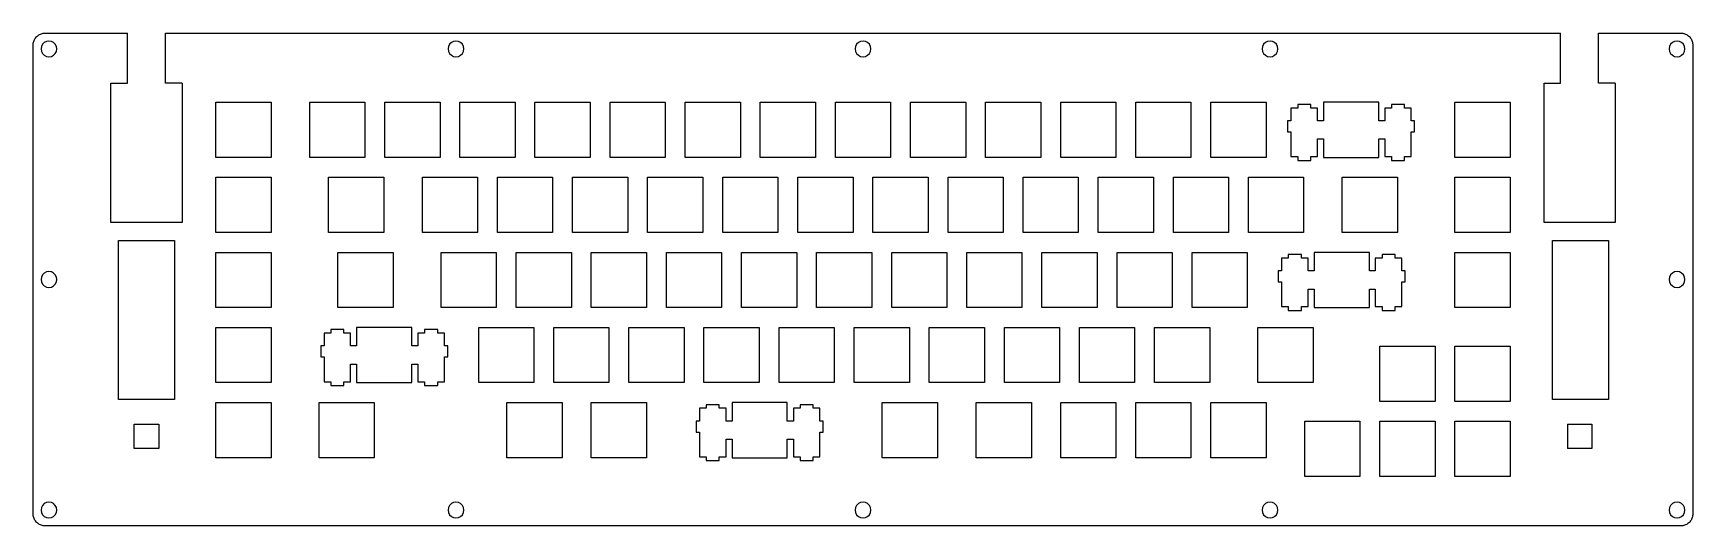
# Model space of a CAD drawing. Extents: x 0 to 421, y 0 to 125.
import ezdxf

# ---------------------------------------------------------------- set-up
doc = ezdxf.new("R2010")
doc.units = 0
doc.header["$MEASUREMENT"] = 0

msp = doc.modelspace()

# ---------------------------------------------------------------- linework, layer by layer
at = {"color": 0}
for p, q in [((0.1, 122.38), (0.13, 122.61)), ((0.1, 122.14), (0.1, 122.38)), ((0.1, 3.13), (0.1, 122.14)), ((0.13, 122.61), (0.18, 122.84)), ((0.18, 122.84), (0.24, 123.07)), ((0.24, 123.07), (0.32, 123.29)), ((0.32, 123.29), (0.42, 123.5)), ((0.42, 123.5), (0.54, 123.71)), ((0.54, 123.71), (0.67, 123.91)), ((0.67, 123.91), (0.81, 124.09)), ((0.81, 124.09), (0.97, 124.26)), ((0.97, 124.26), (1.15, 124.42)), ((1.15, 124.42), (1.33, 124.57)), ((1.33, 124.57), (1.53, 124.7)), ((1.53, 124.7), (1.73, 124.81)), ((1.73, 124.81), (1.95, 124.91)), ((1.95, 124.91), (2.17, 125)), ((2.17, 125), (2.4, 125.06)), ((2.48, 122.32), (2.19, 121.76)), ((2.4, 125.06), (2.63, 125.11)), ((2.92, 122.76), (2.48, 122.32)), ((2.63, 125.11), (2.86, 125.13)), ((2.86, 125.13), (3.1, 125.14)), ((3.48, 123.04), (2.92, 122.76)), ((4.09, 123.14), (3.48, 123.04)), ((4.71, 123.04), (4.09, 123.14)), ((5.27, 122.76), (4.71, 123.04)), ((5.71, 122.32), (5.27, 122.76)), ((6, 121.76), (5.71, 122.32)), ((33.67, 125.14), (387.55, 125.14)), ((105.73, 122.32), (105.44, 121.76)), ((106.17, 122.76), (105.73, 122.32)), ((106.73, 123.04), (106.17, 122.76)), ((107.34, 123.14), (106.73, 123.04)), ((107.96, 123.04), (107.34, 123.14)), ((108.52, 122.76), (107.96, 123.04)), ((108.96, 122.32), (108.52, 122.76)), ((109.25, 121.76), (108.96, 122.32)), ((208.98, 122.32), (208.69, 121.76)), ((209.42, 122.76), (208.98, 122.32)), ((209.98, 123.04), (209.42, 122.76)), ((210.6, 123.14), (209.98, 123.04)), ((211.21, 123.04), (210.6, 123.14)), ((211.77, 122.76), (211.21, 123.04)), ((212.21, 122.32), (211.77, 122.76)), ((212.5, 121.76), (212.21, 122.32)), ((312.23, 122.32), (311.94, 121.76)), ((312.67, 122.76), (312.23, 122.32)), ((313.23, 123.04), (312.67, 122.76)), ((313.85, 123.14), (313.23, 123.04)), ((314.46, 123.04), (313.85, 123.14)), ((315.02, 122.76), (314.46, 123.04)), ((315.46, 122.32), (315.02, 122.76)), ((315.75, 121.76), (315.46, 122.32)), ((415.48, 122.32), (415.19, 121.76)), ((415.92, 122.76), (415.48, 122.32)), ((416.48, 123.04), (415.92, 122.76)), ((417.1, 123.14), (416.48, 123.04)), ((417.71, 123.04), (417.1, 123.14)), ((418.27, 122.76), (417.71, 123.04)), ((418.1, 125.14), (418.33, 125.13)), ((418.71, 122.32), (418.27, 122.76)), ((418.33, 125.13), (418.56, 125.11)), ((418.56, 125.11), (418.8, 125.06)), ((419, 121.76), (418.71, 122.32)), ((418.8, 125.06), (419.02, 125)), ((419.02, 125), (419.25, 124.91)), ((419.25, 124.91), (419.46, 124.81)), ((419.46, 124.81), (419.66, 124.7)), ((419.66, 124.7), (419.86, 124.57)), ((419.86, 124.57), (420.05, 124.42)), ((420.05, 124.42), (420.22, 124.26)), ((420.22, 124.26), (420.38, 124.09)), ((420.38, 124.09), (420.52, 123.91)), ((420.52, 123.91), (420.65, 123.71)), ((420.65, 123.71), (420.77, 123.5)), ((420.77, 123.5), (420.87, 123.29)), ((420.87, 123.29), (420.95, 123.07)), ((420.95, 123.07), (421.02, 122.84)), ((421.02, 122.84), (421.06, 122.61)), ((421.06, 122.61), (421.09, 122.38)), ((421.09, 122.38), (421.1, 122.14)), ((421.1, 122.14), (421.1, 3.13)), ((2.19, 121.76), (2.09, 121.14)), ((2.09, 121.14), (2.19, 120.52)), ((2.19, 120.52), (2.48, 119.97)), ((2.48, 119.97), (2.92, 119.52)), ((2.92, 119.52), (3.48, 119.24)), ((3.48, 119.24), (4.09, 119.14)), ((4.09, 119.14), (4.71, 119.24)), ((4.71, 119.24), (5.27, 119.52)), ((5.27, 119.52), (5.71, 119.97)), ((5.71, 119.97), (6, 120.52)), ((6.1, 121.14), (6, 121.76)), ((6, 120.52), (6.1, 121.14)), ((105.44, 121.76), (105.34, 121.14)), ((105.34, 121.14), (105.44, 120.52)), ((105.44, 120.52), (105.73, 119.97)), ((105.73, 119.97), (106.17, 119.52)), ((106.17, 119.52), (106.73, 119.24)), ((106.73, 119.24), (107.34, 119.14)), ((107.34, 119.14), (107.96, 119.24)), ((107.96, 119.24), (108.52, 119.52)), ((108.52, 119.52), (108.96, 119.97)), ((108.96, 119.97), (109.25, 120.52)), ((109.35, 121.14), (109.25, 121.76)), ((109.25, 120.52), (109.35, 121.14)), ((208.69, 121.76), (208.59, 121.14)), ((208.59, 121.14), (208.69, 120.52)), ((208.69, 120.52), (208.98, 119.97)), ((208.98, 119.97), (209.42, 119.52)), ((209.42, 119.52), (209.98, 119.24)), ((209.98, 119.24), (210.6, 119.14)), ((210.6, 119.14), (211.21, 119.24)), ((211.21, 119.24), (211.77, 119.52)), ((211.77, 119.52), (212.21, 119.97)), ((212.21, 119.97), (212.5, 120.52)), ((212.6, 121.14), (212.5, 121.76)), ((212.5, 120.52), (212.6, 121.14)), ((311.94, 121.76), (311.85, 121.14)), ((311.85, 121.14), (311.94, 120.52)), ((311.94, 120.52), (312.23, 119.97)), ((312.23, 119.97), (312.67, 119.52)), ((312.67, 119.52), (313.23, 119.24)), ((313.23, 119.24), (313.85, 119.14)), ((313.85, 119.14), (314.46, 119.24)), ((314.46, 119.24), (315.02, 119.52)), ((315.02, 119.52), (315.46, 119.97)), ((315.46, 119.97), (315.75, 120.52)), ((315.85, 121.14), (315.75, 121.76)), ((315.75, 120.52), (315.85, 121.14)), ((415.19, 121.76), (415.1, 121.14)), ((415.1, 121.14), (415.19, 120.52)), ((415.19, 120.52), (415.48, 119.97)), ((415.48, 119.97), (415.92, 119.52)), ((415.92, 119.52), (416.48, 119.24)), ((416.48, 119.24), (417.1, 119.14)), ((417.1, 119.14), (417.71, 119.24)), ((417.71, 119.24), (418.27, 119.52)), ((418.27, 119.52), (418.71, 119.97)), ((418.71, 119.97), (419, 120.52)), ((419.1, 121.14), (419, 121.76)), ((419, 120.52), (419.1, 121.14)), ((19.82, 77.07), (19.82, 112.42)), ((37.87, 112.42), (37.87, 77.07)), ((383.36, 77.07), (383.35, 112.42)), ((401.4, 112.42), (401.41, 77.07)), ((46.43, 107.61), (60.43, 107.61)), ((46.43, 93.62), (46.43, 107.61)), ((60.43, 107.61), (60.43, 93.62)), ((70.25, 107.61), (84.25, 107.61)), ((70.25, 93.62), (70.25, 107.61)), ((84.25, 107.61), (84.25, 93.62)), ((89.3, 107.61), (103.3, 107.61)), ((89.3, 93.62), (89.3, 107.61)), ((103.3, 107.61), (103.3, 93.62)), ((108.34, 107.61), (122.34, 107.61)), ((108.34, 93.62), (108.34, 107.61)), ((122.34, 107.61), (122.34, 93.62)), ((127.39, 107.61), (141.4, 107.61)), ((127.39, 93.62), (127.39, 107.61)), ((141.4, 107.61), (141.4, 93.62)), ((146.44, 107.61), (160.44, 107.61)), ((146.44, 93.62), (146.44, 107.61)), ((160.44, 107.61), (160.44, 93.62)), ((165.5, 107.61), (179.5, 107.61)), ((165.5, 93.62), (165.5, 107.61)), ((179.5, 107.61), (179.5, 93.62)), ((184.54, 107.61), (198.54, 107.61)), ((184.54, 93.62), (184.54, 107.61)), ((198.54, 107.61), (198.54, 93.62)), ((203.59, 107.61), (217.59, 107.61)), ((203.59, 93.62), (203.59, 107.61)), ((217.59, 107.61), (217.59, 93.62)), ((222.65, 107.61), (236.65, 107.61)), ((222.65, 93.62), (222.65, 107.61)), ((236.65, 107.61), (236.65, 93.62)), ((241.69, 107.61), (255.69, 107.61)), ((241.69, 93.62), (241.69, 107.61)), ((255.69, 107.61), (255.69, 93.62)), ((260.75, 107.61), (274.75, 107.61)), ((260.75, 93.62), (260.75, 107.61)), ((274.75, 107.61), (274.75, 93.62)), ((279.8, 107.61), (293.8, 107.61)), ((279.8, 93.62), (279.8, 107.61)), ((293.8, 107.61), (293.8, 93.62)), ((298.85, 107.61), (312.85, 107.61)), ((298.85, 93.62), (298.85, 107.61)), ((312.85, 107.61), (312.85, 93.62)), ((320.87, 106.15), (319.14, 106.15)), ((319.14, 106.15), (319.14, 102.92)), ((324.17, 107.06), (320.87, 107.06)), ((320.87, 107.06), (320.87, 106.15)), ((324.17, 106.15), (324.17, 107.06)), ((325.89, 106.15), (324.17, 106.15)), ((325.89, 102.92), (325.89, 106.15)), ((327.42, 107.61), (327.42, 102.92)), ((341.42, 107.61), (327.42, 107.61)), ((341.42, 102.92), (341.42, 107.61)), ((344.67, 106.15), (342.95, 106.15)), ((342.95, 106.15), (342.95, 102.92)), ((347.97, 107.06), (344.67, 107.06)), ((344.67, 107.06), (344.67, 106.15)), ((347.97, 106.15), (347.97, 107.06)), ((349.69, 106.15), (347.97, 106.15)), ((349.69, 102.92), (349.69, 106.15)), ((360.76, 107.61), (374.76, 107.61)), ((360.76, 93.62), (360.76, 107.61)), ((374.76, 107.61), (374.76, 93.62)), ((319.14, 102.92), (318.32, 102.92)), ((318.32, 102.92), (318.32, 100.12)), ((327.42, 102.92), (325.89, 102.92)), ((342.95, 102.92), (341.42, 102.92)), ((350.52, 102.92), (349.69, 102.92)), ((350.52, 100.12), (350.52, 102.92)), ((318.32, 100.12), (319.14, 100.12)), ((319.14, 100.12), (319.14, 93.85)), ((325.89, 93.85), (325.89, 98.32)), ((325.89, 98.32), (327.42, 98.32)), ((327.42, 98.32), (327.42, 93.62)), ((341.42, 93.62), (341.42, 98.32)), ((341.42, 98.32), (342.95, 98.32)), ((342.95, 98.32), (342.95, 93.85)), ((349.69, 93.85), (349.69, 100.12)), ((349.69, 100.12), (350.52, 100.12)), ((60.43, 93.62), (46.43, 93.62)), ((84.25, 93.62), (70.25, 93.62)), ((103.3, 93.62), (89.3, 93.62)), ((122.34, 93.62), (108.34, 93.62)), ((141.4, 93.62), (127.39, 93.62)), ((160.44, 93.62), (146.44, 93.62)), ((179.5, 93.62), (165.5, 93.62)), ((198.54, 93.62), (184.54, 93.62)), ((217.59, 93.62), (203.59, 93.62)), ((236.65, 93.62), (222.65, 93.62)), ((255.69, 93.62), (241.69, 93.62)), ((274.75, 93.62), (260.75, 93.62)), ((293.8, 93.62), (279.8, 93.62)), ((312.85, 93.62), (298.85, 93.62)), ((319.14, 93.85), (320.87, 93.85)), ((320.87, 93.85), (320.87, 92.87)), ((320.87, 92.87), (324.17, 92.87)), ((324.17, 92.87), (324.17, 93.85)), ((324.17, 93.85), (325.89, 93.85)), ((327.42, 93.62), (341.42, 93.62)), ((342.95, 93.85), (344.67, 93.85)), ((344.67, 93.85), (344.67, 92.87)), ((344.67, 92.87), (347.97, 92.87)), ((347.97, 92.87), (347.97, 93.85)), ((347.97, 93.85), (349.69, 93.85)), ((374.76, 93.62), (360.76, 93.62)), ((46.43, 88.57), (60.43, 88.57)), ((46.43, 74.57), (46.43, 88.57)), ((60.43, 88.57), (60.43, 74.57)), ((75.01, 88.57), (89.01, 88.57)), ((75.01, 74.57), (75.01, 88.57)), ((89.01, 88.57), (89.01, 74.57)), ((98.82, 88.57), (112.82, 88.57)), ((98.82, 74.57), (98.82, 88.57)), ((112.82, 88.57), (112.82, 74.57)), ((117.87, 88.57), (131.87, 88.57)), ((117.87, 74.57), (117.87, 88.57)), ((131.87, 88.57), (131.87, 74.57)), ((136.92, 88.57), (150.92, 88.57)), ((136.92, 74.57), (136.92, 88.57)), ((150.92, 88.57), (150.92, 74.57)), ((155.97, 88.57), (169.97, 88.57)), ((155.97, 74.57), (155.97, 88.57)), ((169.97, 88.57), (169.97, 74.57)), ((175.02, 88.57), (189.02, 88.57)), ((175.02, 74.57), (175.02, 88.57)), ((189.02, 88.57), (189.02, 74.57)), ((194.07, 88.57), (208.07, 88.57)), ((194.07, 74.57), (194.07, 88.57)), ((208.07, 88.57), (208.07, 74.57)), ((213.12, 88.57), (227.12, 88.57)), ((213.12, 74.57), (213.12, 88.57)), ((227.12, 88.57), (227.12, 74.57)), ((232.17, 88.57), (246.17, 88.57)), ((232.17, 74.57), (232.17, 88.57)), ((246.17, 88.57), (246.17, 74.57)), ((251.22, 88.57), (265.22, 88.57)), ((251.22, 74.57), (251.22, 88.57)), ((265.22, 88.57), (265.22, 74.57)), ((270.27, 88.57), (284.27, 88.57)), ((270.27, 74.57), (270.27, 88.57)), ((284.27, 88.57), (284.27, 74.57)), ((289.32, 88.57), (303.32, 88.57)), ((289.32, 74.57), (289.32, 88.57)), ((303.32, 88.57), (303.32, 74.57)), ((308.37, 88.57), (322.37, 88.57)), ((308.37, 74.57), (308.37, 88.57)), ((322.37, 88.57), (322.37, 74.57)), ((332.18, 88.57), (346.18, 88.57)), ((332.18, 74.57), (332.18, 88.57)), ((346.18, 88.57), (346.18, 74.57)), ((360.76, 88.57), (374.76, 88.57)), ((360.76, 74.57), (360.76, 88.57)), ((374.76, 88.57), (374.76, 74.57)), ((37.87, 77.07), (19.82, 77.07)), ((401.41, 77.07), (383.36, 77.07)), ((21.77, 72.53), (35.92, 72.53)), ((21.77, 32.18), (21.77, 72.53)), ((35.92, 72.53), (35.92, 32.18)), ((60.43, 74.57), (46.43, 74.57)), ((89.01, 74.57), (75.01, 74.57)), ((112.82, 74.57), (98.82, 74.57)), ((131.87, 74.57), (117.87, 74.57)), ((150.92, 74.57), (136.92, 74.57)), ((169.97, 74.57), (155.97, 74.57)), ((189.02, 74.57), (175.02, 74.57)), ((208.07, 74.57), (194.07, 74.57)), ((227.12, 74.57), (213.12, 74.57)), ((246.17, 74.57), (232.17, 74.57)), ((265.22, 74.57), (251.22, 74.57)), ((284.27, 74.57), (270.27, 74.57)), ((303.32, 74.57), (289.32, 74.57)), ((322.37, 74.57), (308.37, 74.57)), ((346.18, 74.57), (332.18, 74.57)), ((374.76, 74.57), (360.76, 74.57)), ((385.52, 72.53), (399.67, 72.53)), ((385.52, 32.18), (385.52, 72.53)), ((399.67, 72.53), (399.67, 32.18)), ((46.43, 69.52), (60.43, 69.52)), ((46.43, 55.52), (46.43, 69.52)), ((60.43, 69.52), (60.43, 55.52)), ((77.39, 69.52), (91.39, 69.52)), ((77.39, 55.52), (77.39, 69.52)), ((91.39, 69.52), (91.39, 55.52)), ((103.58, 69.52), (117.58, 69.52)), ((103.58, 55.52), (103.58, 69.52)), ((117.58, 69.52), (117.58, 55.52)), ((122.63, 69.52), (136.63, 69.52)), ((122.63, 55.52), (122.63, 69.52)), ((136.63, 69.52), (136.63, 55.52)), ((141.68, 69.52), (155.68, 69.52)), ((141.68, 55.52), (141.68, 69.52)), ((155.68, 69.52), (155.68, 55.52)), ((160.73, 69.52), (174.73, 69.52)), ((160.73, 55.52), (160.73, 69.52)), ((174.73, 69.52), (174.73, 55.52)), ((179.78, 69.52), (193.78, 69.52)), ((179.78, 55.52), (179.78, 69.52)), ((193.78, 69.52), (193.78, 55.52)), ((198.83, 69.52), (212.83, 69.52)), ((198.83, 55.52), (198.83, 69.52)), ((212.83, 69.52), (212.83, 55.52)), ((217.88, 69.52), (231.88, 69.52)), ((217.88, 55.52), (217.88, 69.52)), ((231.88, 69.52), (231.88, 55.52)), ((236.93, 69.52), (250.93, 69.52)), ((236.93, 55.52), (236.93, 69.52)), ((250.93, 69.52), (250.93, 55.52)), ((255.98, 69.52), (269.98, 69.52)), ((255.98, 55.52), (255.98, 69.52)), ((269.98, 69.52), (269.98, 55.52)), ((275.03, 69.52), (289.03, 69.52)), ((275.03, 55.52), (275.03, 69.52)), ((289.03, 69.52), (289.03, 55.52)), ((294.08, 69.52), (308.08, 69.52)), ((294.08, 55.52), (294.08, 69.52)), ((308.08, 69.52), (308.08, 55.52)), ((318.49, 68.05), (316.76, 68.05)), ((316.76, 68.05), (316.76, 64.82)), ((321.79, 68.97), (318.49, 68.97)), ((318.49, 68.97), (318.49, 68.05)), ((321.79, 68.05), (321.79, 68.97)), ((323.51, 68.05), (321.79, 68.05)), ((323.51, 64.82), (323.51, 68.05)), ((325.04, 69.52), (325.04, 64.82)), ((339.04, 69.52), (325.04, 69.52)), ((339.04, 64.82), (339.04, 69.52)), ((342.29, 68.05), (340.56, 68.05)), ((340.56, 68.05), (340.56, 64.82)), ((345.59, 68.97), (342.29, 68.97)), ((342.29, 68.97), (342.29, 68.05)), ((345.59, 68.05), (345.59, 68.97)), ((347.31, 68.05), (345.59, 68.05)), ((347.31, 64.82), (347.31, 68.05)), ((360.76, 69.52), (374.76, 69.52)), ((360.76, 55.52), (360.76, 69.52)), ((374.76, 69.52), (374.76, 55.52)), ((2.19, 63.25), (2.09, 62.63)), ((2.48, 63.81), (2.19, 63.25)), ((2.92, 64.25), (2.48, 63.81)), ((3.48, 64.54), (2.92, 64.25)), ((4.09, 64.63), (3.48, 64.54)), ((4.71, 64.54), (4.09, 64.63)), ((5.27, 64.25), (4.71, 64.54)), ((5.71, 63.81), (5.27, 64.25)), ((6, 63.25), (5.71, 63.81)), ((6.1, 62.63), (6, 63.25)), ((316.76, 64.82), (315.94, 64.82)), ((315.94, 64.82), (315.94, 62.02)), ((325.04, 64.82), (323.51, 64.82)), ((340.56, 64.82), (339.04, 64.82)), ((348.14, 64.82), (347.31, 64.82)), ((348.14, 62.02), (348.14, 64.82)), ((415.19, 63.25), (415.1, 62.63)), ((415.48, 63.81), (415.19, 63.25)), ((415.92, 64.25), (415.48, 63.81)), ((416.48, 64.54), (415.92, 64.25)), ((417.1, 64.63), (416.48, 64.54)), ((417.71, 64.54), (417.1, 64.63)), ((418.27, 64.25), (417.71, 64.54)), ((418.71, 63.81), (418.27, 64.25)), ((419, 63.25), (418.71, 63.81)), ((419.1, 62.63), (419, 63.25)), ((2.09, 62.63), (2.19, 62.02)), ((2.19, 62.02), (2.48, 61.46)), ((2.48, 61.46), (2.92, 61.02)), ((2.92, 61.02), (3.48, 60.73)), ((3.48, 60.73), (4.09, 60.64)), ((4.09, 60.64), (4.71, 60.73)), ((4.71, 60.73), (5.27, 61.02)), ((5.27, 61.02), (5.71, 61.46)), ((5.71, 61.46), (6, 62.02)), ((6, 62.02), (6.1, 62.63)), ((315.94, 62.02), (316.76, 62.02)), ((316.76, 62.02), (316.76, 55.75)), ((323.51, 55.75), (323.51, 60.22)), ((323.51, 60.22), (325.04, 60.22)), ((325.04, 60.22), (325.04, 55.52)), ((339.04, 55.52), (339.04, 60.22)), ((339.04, 60.22), (340.56, 60.22)), ((340.56, 60.22), (340.56, 55.75)), ((347.31, 55.75), (347.31, 62.02)), ((347.31, 62.02), (348.14, 62.02)), ((415.1, 62.63), (415.19, 62.02)), ((415.19, 62.02), (415.48, 61.46)), ((415.48, 61.46), (415.92, 61.02)), ((415.92, 61.02), (416.48, 60.73)), ((416.48, 60.73), (417.1, 60.64)), ((417.1, 60.64), (417.71, 60.73)), ((417.71, 60.73), (418.27, 61.02)), ((418.27, 61.02), (418.71, 61.46)), ((418.71, 61.46), (419, 62.02)), ((419, 62.02), (419.1, 62.63)), ((60.43, 55.52), (46.43, 55.52)), ((91.39, 55.52), (77.39, 55.52)), ((117.58, 55.52), (103.58, 55.52)), ((136.63, 55.52), (122.63, 55.52)), ((155.68, 55.52), (141.68, 55.52)), ((174.73, 55.52), (160.73, 55.52)), ((193.78, 55.52), (179.78, 55.52)), ((212.83, 55.52), (198.83, 55.52)), ((231.88, 55.52), (217.88, 55.52)), ((250.93, 55.52), (236.93, 55.52)), ((269.98, 55.52), (255.98, 55.52)), ((289.03, 55.52), (275.03, 55.52)), ((308.08, 55.52), (294.08, 55.52)), ((316.76, 55.75), (318.49, 55.75)), ((318.49, 55.75), (318.49, 54.77)), ((318.49, 54.77), (321.79, 54.77)), ((321.79, 54.77), (321.79, 55.75)), ((321.79, 55.75), (323.51, 55.75)), ((325.04, 55.52), (339.04, 55.52)), ((340.56, 55.75), (342.29, 55.75)), ((342.29, 55.75), (342.29, 54.77)), ((342.29, 54.77), (345.59, 54.77)), ((345.59, 54.77), (345.59, 55.75)), ((345.59, 55.75), (347.31, 55.75)), ((374.76, 55.52), (360.76, 55.52)), ((46.43, 50.47), (60.43, 50.47)), ((46.43, 36.47), (46.43, 50.47)), ((60.43, 50.47), (60.43, 36.47)), ((75.6, 49), (73.88, 49)), ((73.88, 49), (73.88, 45.77)), ((78.9, 49.92), (75.6, 49.92)), ((75.6, 49.92), (75.6, 49)), ((78.9, 49), (78.9, 49.92)), ((80.63, 49), (78.9, 49)), ((80.63, 45.77), (80.63, 49)), ((82.15, 50.47), (82.15, 45.77)), ((96.15, 50.47), (82.15, 50.47)), ((96.15, 45.77), (96.15, 50.47)), ((99.4, 49), (97.68, 49)), ((97.68, 49), (97.68, 45.77)), ((102.7, 49.92), (99.4, 49.92)), ((99.4, 49.92), (99.4, 49)), ((102.7, 49), (102.7, 49.92)), ((104.43, 49), (102.7, 49)), ((104.43, 45.77), (104.43, 49)), ((113.11, 50.47), (127.11, 50.47)), ((113.11, 36.47), (113.11, 50.47)), ((127.11, 50.47), (127.11, 36.47)), ((132.16, 50.47), (146.16, 50.47)), ((132.16, 36.47), (132.16, 50.47)), ((146.16, 50.47), (146.16, 36.47)), ((151.21, 50.47), (165.21, 50.47)), ((151.21, 36.47), (151.21, 50.47)), ((165.21, 50.47), (165.21, 36.47)), ((170.26, 50.47), (184.26, 50.47)), ((170.26, 36.47), (170.26, 50.47)), ((184.26, 50.47), (184.26, 36.47)), ((189.31, 50.47), (203.31, 50.47)), ((189.31, 36.47), (189.31, 50.47)), ((203.31, 50.47), (203.31, 36.47)), ((208.36, 50.47), (222.36, 50.47)), ((208.36, 36.47), (208.36, 50.47)), ((222.36, 50.47), (222.36, 36.47)), ((227.41, 50.47), (241.41, 50.47)), ((227.41, 36.47), (227.41, 50.47)), ((241.41, 50.47), (241.41, 36.47)), ((246.46, 50.47), (260.46, 50.47)), ((246.46, 36.47), (246.46, 50.47)), ((260.46, 50.47), (260.46, 36.47)), ((265.51, 50.47), (279.51, 50.47)), ((265.51, 36.47), (265.51, 50.47)), ((279.51, 50.47), (279.51, 36.47)), ((284.56, 50.47), (298.56, 50.47)), ((284.56, 36.47), (284.56, 50.47)), ((298.56, 50.47), (298.56, 36.47)), ((310.75, 50.47), (324.75, 50.47)), ((310.75, 36.47), (310.75, 50.47)), ((324.75, 50.47), (324.75, 36.47)), ((73.88, 45.77), (73.05, 45.77)), ((73.05, 45.77), (73.05, 42.97)), ((73.05, 42.97), (73.88, 42.97)), ((73.88, 42.97), (73.88, 36.7)), ((82.15, 45.77), (80.63, 45.77)), ((97.68, 45.77), (96.15, 45.77)), ((105.25, 45.77), (104.43, 45.77)), ((104.43, 36.7), (104.43, 42.97)), ((104.43, 42.97), (105.25, 42.97)), ((105.25, 42.97), (105.25, 45.77)), ((341.71, 45.7), (355.71, 45.7)), ((341.71, 31.7), (341.71, 45.7)), ((355.71, 45.7), (355.71, 31.7)), ((360.76, 45.7), (374.76, 45.7)), ((360.76, 31.7), (360.76, 45.7)), ((374.76, 45.7), (374.76, 31.7)), ((80.63, 36.7), (80.63, 41.17)), ((80.63, 41.17), (82.15, 41.17)), ((82.15, 41.17), (82.15, 36.47)), ((96.15, 36.47), (96.15, 41.17)), ((96.15, 41.17), (97.68, 41.17)), ((97.68, 41.17), (97.68, 36.7)), ((60.43, 36.47), (46.43, 36.47)), ((73.88, 36.7), (75.6, 36.7)), ((75.6, 36.7), (75.6, 35.72)), ((75.6, 35.72), (78.9, 35.72)), ((78.9, 35.72), (78.9, 36.7)), ((78.9, 36.7), (80.63, 36.7)), ((82.15, 36.47), (96.15, 36.47)), ((97.68, 36.7), (99.4, 36.7)), ((99.4, 36.7), (99.4, 35.72)), ((99.4, 35.72), (102.7, 35.72)), ((102.7, 35.72), (102.7, 36.7)), ((102.7, 36.7), (104.43, 36.7)), ((127.11, 36.47), (113.11, 36.47)), ((146.16, 36.47), (132.16, 36.47)), ((165.21, 36.47), (151.21, 36.47)), ((184.26, 36.47), (170.26, 36.47)), ((203.31, 36.47), (189.31, 36.47)), ((222.36, 36.47), (208.36, 36.47)), ((241.41, 36.47), (227.41, 36.47)), ((260.46, 36.47), (246.46, 36.47)), ((279.51, 36.47), (265.51, 36.47)), ((298.56, 36.47), (284.56, 36.47)), ((324.75, 36.47), (310.75, 36.47)), ((35.92, 32.18), (21.77, 32.18)), ((46.43, 31.42), (60.43, 31.42)), ((46.43, 17.42), (46.43, 31.42)), ((60.43, 31.42), (60.43, 17.42)), ((72.63, 31.42), (86.63, 31.42)), ((72.63, 17.42), (72.63, 31.42)), ((86.63, 31.42), (86.63, 17.42)), ((120.25, 31.42), (134.25, 31.42)), ((120.25, 17.42), (120.25, 31.42)), ((134.25, 31.42), (134.25, 17.42)), ((141.68, 31.42), (155.68, 31.42)), ((141.68, 17.42), (141.68, 31.42)), ((155.68, 31.42), (155.68, 17.42)), ((170.85, 29.95), (169.13, 29.95)), ((169.13, 29.95), (169.13, 26.72)), ((174.15, 30.87), (170.85, 30.87)), ((170.85, 30.87), (170.85, 29.95)), ((174.15, 29.95), (174.15, 30.87)), ((175.88, 29.95), (174.15, 29.95)), ((175.88, 26.72), (175.88, 29.95)), ((191.4, 31.42), (177.4, 31.42)), ((177.4, 31.42), (177.4, 26.72)), ((191.4, 26.72), (191.4, 31.42)), ((194.65, 29.95), (192.93, 29.95)), ((192.93, 29.95), (192.93, 26.72)), ((197.95, 30.87), (194.65, 30.87)), ((194.65, 30.87), (194.65, 29.95)), ((197.95, 29.95), (197.95, 30.87)), ((199.68, 29.95), (197.95, 29.95)), ((199.68, 26.72), (199.68, 29.95)), ((215.5, 31.42), (229.5, 31.42)), ((215.5, 17.42), (215.5, 31.42)), ((229.5, 31.42), (229.5, 17.42)), ((239.31, 31.42), (253.31, 31.42)), ((239.31, 17.42), (239.31, 31.42)), ((253.31, 31.42), (253.31, 17.42)), ((260.75, 31.42), (274.75, 31.42)), ((260.75, 17.42), (260.75, 31.42)), ((274.75, 31.42), (274.75, 17.42)), ((279.8, 31.42), (293.8, 31.42)), ((279.8, 17.42), (279.8, 31.42)), ((293.8, 31.42), (293.8, 17.42)), ((298.85, 31.42), (312.85, 31.42)), ((298.85, 17.42), (298.85, 31.42)), ((312.85, 31.42), (312.85, 17.42)), ((355.71, 31.7), (341.71, 31.7)), ((374.76, 31.7), (360.76, 31.7)), ((399.67, 32.18), (385.52, 32.18)), ((169.13, 26.72), (168.3, 26.72)), ((168.3, 26.72), (168.3, 23.92)), ((177.4, 26.72), (175.88, 26.72)), ((192.93, 26.72), (191.4, 26.72)), ((200.5, 26.72), (199.68, 26.72)), ((200.5, 23.92), (200.5, 26.72)), ((322.66, 26.65), (336.66, 26.65)), ((322.66, 12.65), (322.66, 26.65)), ((336.66, 26.65), (336.66, 12.65)), ((341.71, 26.65), (355.71, 26.65)), ((341.71, 12.65), (341.71, 26.65)), ((355.71, 26.65), (355.71, 12.65)), ((360.76, 26.65), (374.76, 26.65)), ((360.76, 12.65), (360.76, 26.65)), ((374.76, 26.65), (374.76, 12.65)), ((168.3, 23.92), (169.13, 23.92)), ((169.13, 23.92), (169.13, 17.65)), ((175.88, 17.65), (175.88, 22.12)), ((175.88, 22.12), (177.4, 22.12)), ((177.4, 22.12), (177.4, 17.42)), ((191.4, 17.42), (191.4, 22.12)), ((191.4, 22.12), (192.93, 22.12)), ((192.93, 22.12), (192.93, 17.65)), ((199.68, 17.65), (199.68, 23.92)), ((199.68, 23.92), (200.5, 23.92)), ((60.43, 17.42), (46.43, 17.42)), ((86.63, 17.42), (72.63, 17.42)), ((134.25, 17.42), (120.25, 17.42)), ((155.68, 17.42), (141.68, 17.42)), ((169.13, 17.65), (170.85, 17.65)), ((170.85, 17.65), (170.85, 16.67)), ((174.15, 16.67), (174.15, 17.65)), ((174.15, 17.65), (175.88, 17.65)), ((177.4, 17.42), (191.4, 17.42)), ((192.93, 17.65), (194.65, 17.65)), ((194.65, 17.65), (194.65, 16.67)), ((197.95, 16.67), (197.95, 17.65)), ((197.95, 17.65), (199.68, 17.65)), ((229.5, 17.42), (215.5, 17.42)), ((253.31, 17.42), (239.31, 17.42)), ((274.75, 17.42), (260.75, 17.42)), ((293.8, 17.42), (279.8, 17.42)), ((312.85, 17.42), (298.85, 17.42)), ((170.85, 16.67), (174.15, 16.67)), ((194.65, 16.67), (197.95, 16.67)), ((336.66, 12.65), (322.66, 12.65)), ((355.71, 12.65), (341.71, 12.65)), ((374.76, 12.65), (360.76, 12.65)), ((2.19, 4.75), (2.09, 4.13)), ((2.48, 5.3), (2.19, 4.75)), ((2.92, 5.75), (2.48, 5.3)), ((3.48, 6.03), (2.92, 5.75)), ((4.09, 6.13), (3.48, 6.03)), ((4.71, 6.03), (4.09, 6.13)), ((5.27, 5.75), (4.71, 6.03)), ((5.71, 5.3), (5.27, 5.75)), ((6, 4.75), (5.71, 5.3)), ((6.1, 4.13), (6, 4.75)), ((105.44, 4.75), (105.34, 4.13)), ((105.73, 5.3), (105.44, 4.75)), ((106.17, 5.75), (105.73, 5.3)), ((106.73, 6.03), (106.17, 5.75)), ((107.34, 6.13), (106.73, 6.03)), ((107.96, 6.03), (107.34, 6.13)), ((108.52, 5.75), (107.96, 6.03)), ((108.96, 5.3), (108.52, 5.75)), ((109.25, 4.75), (108.96, 5.3)), ((109.35, 4.13), (109.25, 4.75)), ((208.69, 4.75), (208.59, 4.13)), ((208.98, 5.3), (208.69, 4.75)), ((209.42, 5.75), (208.98, 5.3)), ((209.98, 6.03), (209.42, 5.75)), ((210.6, 6.13), (209.98, 6.03)), ((211.21, 6.03), (210.6, 6.13)), ((211.77, 5.75), (211.21, 6.03)), ((212.21, 5.3), (211.77, 5.75)), ((212.5, 4.75), (212.21, 5.3)), ((212.6, 4.13), (212.5, 4.75)), ((311.94, 4.75), (311.85, 4.13)), ((312.23, 5.3), (311.94, 4.75)), ((312.67, 5.75), (312.23, 5.3)), ((313.23, 6.03), (312.67, 5.75)), ((313.85, 6.13), (313.23, 6.03)), ((314.46, 6.03), (313.85, 6.13)), ((315.02, 5.75), (314.46, 6.03)), ((315.46, 5.3), (315.02, 5.75)), ((315.75, 4.75), (315.46, 5.3)), ((315.85, 4.13), (315.75, 4.75)), ((415.19, 4.75), (415.1, 4.13)), ((415.48, 5.3), (415.19, 4.75)), ((415.92, 5.75), (415.48, 5.3)), ((416.48, 6.03), (415.92, 5.75)), ((417.1, 6.13), (416.48, 6.03)), ((417.71, 6.03), (417.1, 6.13)), ((418.27, 5.75), (417.71, 6.03)), ((418.71, 5.3), (418.27, 5.75)), ((419, 4.75), (418.71, 5.3)), ((419.1, 4.13), (419, 4.75)), ((0.1, 2.89), (0.1, 3.13)), ((0.13, 2.66), (0.1, 2.89)), ((0.18, 2.43), (0.13, 2.66)), ((0.24, 2.2), (0.18, 2.43)), ((0.32, 1.98), (0.24, 2.2)), ((0.42, 1.77), (0.32, 1.98)), ((0.54, 1.56), (0.42, 1.77)), ((0.67, 1.36), (0.54, 1.56)), ((0.81, 1.18), (0.67, 1.36)), ((0.97, 1.01), (0.81, 1.18)), ((1.15, 0.85), (0.97, 1.01)), ((1.33, 0.7), (1.15, 0.85)), ((1.53, 0.57), (1.33, 0.7)), ((1.73, 0.45), (1.53, 0.57)), ((1.95, 0.36), (1.73, 0.45)), ((2.17, 0.27), (1.95, 0.36)), ((2.09, 4.13), (2.19, 3.51)), ((2.4, 0.21), (2.17, 0.27)), ((2.19, 3.51), (2.48, 2.95)), ((2.63, 0.16), (2.4, 0.21)), ((2.48, 2.95), (2.92, 2.51)), ((2.86, 0.14), (2.63, 0.16)), ((3.1, 0.13), (2.86, 0.14)), ((2.92, 2.51), (3.48, 2.23)), ((418.1, 0.13), (3.1, 0.13)), ((3.48, 2.23), (4.09, 2.13)), ((4.09, 2.13), (4.71, 2.23)), ((4.71, 2.23), (5.27, 2.51)), ((5.27, 2.51), (5.71, 2.95)), ((5.71, 2.95), (6, 3.51)), ((6, 3.51), (6.1, 4.13)), ((105.34, 4.13), (105.44, 3.51)), ((105.44, 3.51), (105.73, 2.95)), ((105.73, 2.95), (106.17, 2.51)), ((106.17, 2.51), (106.73, 2.23)), ((106.73, 2.23), (107.34, 2.13)), ((107.34, 2.13), (107.96, 2.23)), ((107.96, 2.23), (108.52, 2.51)), ((108.52, 2.51), (108.96, 2.95)), ((108.96, 2.95), (109.25, 3.51)), ((109.25, 3.51), (109.35, 4.13)), ((208.59, 4.13), (208.69, 3.51)), ((208.69, 3.51), (208.98, 2.95)), ((208.98, 2.95), (209.42, 2.51)), ((209.42, 2.51), (209.98, 2.23)), ((209.98, 2.23), (210.6, 2.13)), ((210.6, 2.13), (211.21, 2.23)), ((211.21, 2.23), (211.77, 2.51)), ((211.77, 2.51), (212.21, 2.95)), ((212.21, 2.95), (212.5, 3.51)), ((212.5, 3.51), (212.6, 4.13)), ((311.85, 4.13), (311.94, 3.51)), ((311.94, 3.51), (312.23, 2.95)), ((312.23, 2.95), (312.67, 2.51)), ((312.67, 2.51), (313.23, 2.23)), ((313.23, 2.23), (313.85, 2.13)), ((313.85, 2.13), (314.46, 2.23)), ((314.46, 2.23), (315.02, 2.51)), ((315.02, 2.51), (315.46, 2.95)), ((315.46, 2.95), (315.75, 3.51)), ((315.75, 3.51), (315.85, 4.13)), ((415.1, 4.13), (415.19, 3.51)), ((415.19, 3.51), (415.48, 2.95)), ((415.48, 2.95), (415.92, 2.51)), ((415.92, 2.51), (416.48, 2.23)), ((416.48, 2.23), (417.1, 2.13)), ((417.1, 2.13), (417.71, 2.23)), ((417.71, 2.23), (418.27, 2.51)), ((418.33, 0.14), (418.1, 0.13)), ((418.27, 2.51), (418.71, 2.95)), ((418.56, 0.16), (418.33, 0.14)), ((418.8, 0.21), (418.56, 0.16)), ((418.71, 2.95), (419, 3.51)), ((419.02, 0.27), (418.8, 0.21)), ((419, 3.51), (419.1, 4.13)), ((419.25, 0.36), (419.02, 0.27)), ((419.46, 0.45), (419.25, 0.36)), ((419.66, 0.57), (419.46, 0.45)), ((419.86, 0.7), (419.66, 0.57)), ((420.05, 0.85), (419.86, 0.7)), ((420.22, 1.01), (420.05, 0.85)), ((420.38, 1.18), (420.22, 1.01)), ((420.52, 1.36), (420.38, 1.18)), ((420.65, 1.56), (420.52, 1.36)), ((420.77, 1.77), (420.65, 1.56)), ((420.87, 1.98), (420.77, 1.77)), ((420.95, 2.2), (420.87, 1.98)), ((421.02, 2.43), (420.95, 2.2)), ((421.06, 2.66), (421.02, 2.43)), ((421.09, 2.89), (421.06, 2.66)), ((421.1, 3.13), (421.09, 2.89))]:
    msp.add_line(p, q, dxfattribs=at)
at = {"linetype": 'Continuous'}
for p, q in [((3.1, 125.14), (24.02, 125.14)), ((24.02, 112.42), (24.02, 125.14)), ((33.67, 112.42), (33.67, 125.14)), ((387.55, 112.42), (387.55, 125.14)), ((397.2, 112.42), (397.2, 125.14)), ((397.2, 125.14), (418.1, 125.14)), ((19.82, 112.42), (24.02, 112.42)), ((37.87, 112.42), (33.67, 112.42)), ((383.35, 112.42), (387.55, 112.42)), ((401.4, 112.42), (397.2, 112.42)), ((389.27, 25.96), (395.52, 25.96)), ((395.52, 25.96), (395.52, 19.71)), ((395.52, 19.71), (389.27, 19.71))]:
    msp.add_line(p, q, dxfattribs=at)
for p, q in [((25.73, 25.96), (31.98, 25.96)), ((25.73, 19.71), (25.73, 25.96)), ((31.98, 25.96), (31.98, 19.71)), ((389.27, 25.96), (389.27, 19.71)), ((31.98, 19.71), (25.73, 19.71))]:
    msp.add_line(p, q)

doc.saveas('drawing.dxf')
